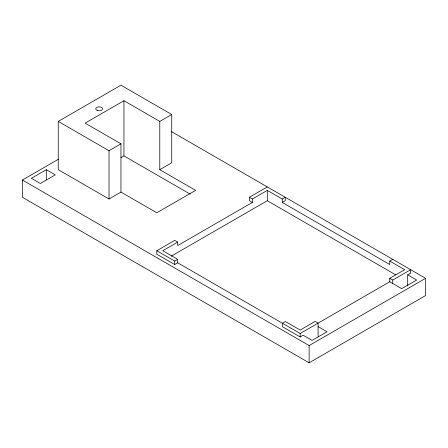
<?xml version="1.0" encoding="UTF-8"?>
<svg xmlns="http://www.w3.org/2000/svg" width="448" height="448" viewBox="0 0 448 448"><rect width="100%" height="100%" fill="white"/><g stroke="black" fill="none" stroke-linecap="round" stroke-linejoin="round"><path stroke-width="0.67" d="M120.96 192.102L109.015 198.996L58.24 169.686L58.24 121.402L120.96 85.193L171.735 114.503L171.735 162.786L159.785 169.686L159.785 121.402L123.945 100.71L85.12 123.127L120.96 143.819L120.96 192.102L156.8 212.794L195.625 190.378L159.785 169.686M171.612 131.678L425.6 278.314L425.6 295.562L309.12 362.807L22.4 197.271L22.4 180.029L58.61 159.124M46.295 169.686L31.36 178.304L40.32 183.478L55.255 174.854L46.295 169.686L46.295 180.029M58.24 121.402L109.015 150.713L120.96 143.819M159.785 121.402L171.735 114.503M120.96 157.612L123.945 155.887L190.204 194.141M407.68 285.902L407.68 274.87L416.64 280.039L401.705 288.663L389.76 281.764L300.16 333.497L177.705 262.797L174.72 264.522L156.8 254.178L156.8 250.729L174.72 240.38L177.705 242.105L177.705 245.554L252.375 202.446L252.375 198.996L267.305 190.378L282.24 198.996L285.225 197.271L285.225 200.721L282.24 202.446L282.24 198.996M252.375 202.446L249.385 200.721L249.385 197.271L267.305 186.928M177.705 242.105L162.775 250.729L177.705 259.347L177.705 262.797M171.231 256.189L267.305 200.721L395.618 274.798M156.8 250.729L174.72 261.072L177.705 259.347M282.24 202.446L389.76 264.522L389.76 261.072L392.745 259.347M389.76 281.764L389.76 278.314L404.695 269.696L389.76 261.072M389.76 278.314L392.745 280.039L410.665 269.696L410.665 273.146L407.68 274.87M318.08 336.946L318.08 323.148L315.095 321.423L300.16 330.047L285.454 321.558L282.47 323.282L282.47 326.732L300.16 336.946L303.145 335.222L312.105 340.39L327.04 331.772L318.08 326.598M22.4 180.029L309.12 345.565L425.6 278.314M249.385 197.271L252.375 198.996M392.745 280.039L392.745 283.489M309.12 345.565L309.12 362.807M300.16 333.497L300.16 336.946M267.305 190.378L267.305 200.721M174.72 261.072L174.72 264.522M123.945 100.71L123.945 155.887M109.015 150.713L109.015 198.996M97.468 110.505A3.377 1.949 0 0 0 102.536 108.814A3.377 1.949 0 0 0 97.468 107.122A3.377 1.949 0 0 0 97.468 110.505"/></g></svg>
